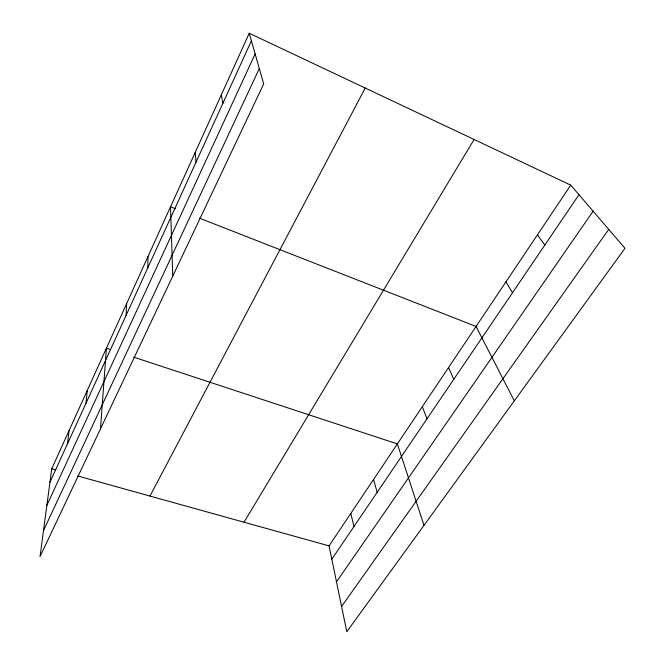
<?xml version="1.0" encoding="UTF-8"?>
<svg xmlns="http://www.w3.org/2000/svg" width="665" height="665" viewBox="0 0 665 665"><rect width="100%" height="100%" fill="white"/><g stroke="black" fill="none" stroke-linecap="round" stroke-linejoin="round"><path stroke-width="1" d="M147.838 267.746L147.971 256.582M126.092 315.393L126.633 303.622M100.465 428.9L106.425 348.177L110.34 349.466M86.026 403.198L87.265 390.438M67.531 443.73L69.06 430.571M249.242 33.25L51.754 468.742L40.025 556.647L263.689 83.923L249.242 33.25L570.745 185.136L624.975 248.303L346.798 631.75L329.059 545.882L570.745 185.136M49.95 482.241L251.403 40.814M46.874 505.325L255.136 53.931M43.508 530.57L259.3 68.545M149.966 496.065L365.235 88.046M244.013 522.225L474.103 139.475M331.81 559.199L578.974 194.72M336.49 581.858L593.13 211.204M341.577 606.488L608.733 229.383M51.754 468.742L55.752 469.856M77.755 475.974L329.059 545.882M133.815 357.188L397.371 443.921L423.979 525.358M175.344 208.719L170.523 206.832L172.742 276.133M199.434 218.153L476.074 326.449L514.303 400.862M537.445 234.836L544.801 245.102M505.94 281.869L512.507 292.741M448.543 367.546L453.754 379.374M422.333 406.656L426.972 418.867M373.547 479.473L377.163 492.316M350.804 513.422L353.971 526.522M221.354 94.754L222.825 103.424M195.169 152.501L196.034 162.135"/></g></svg>
